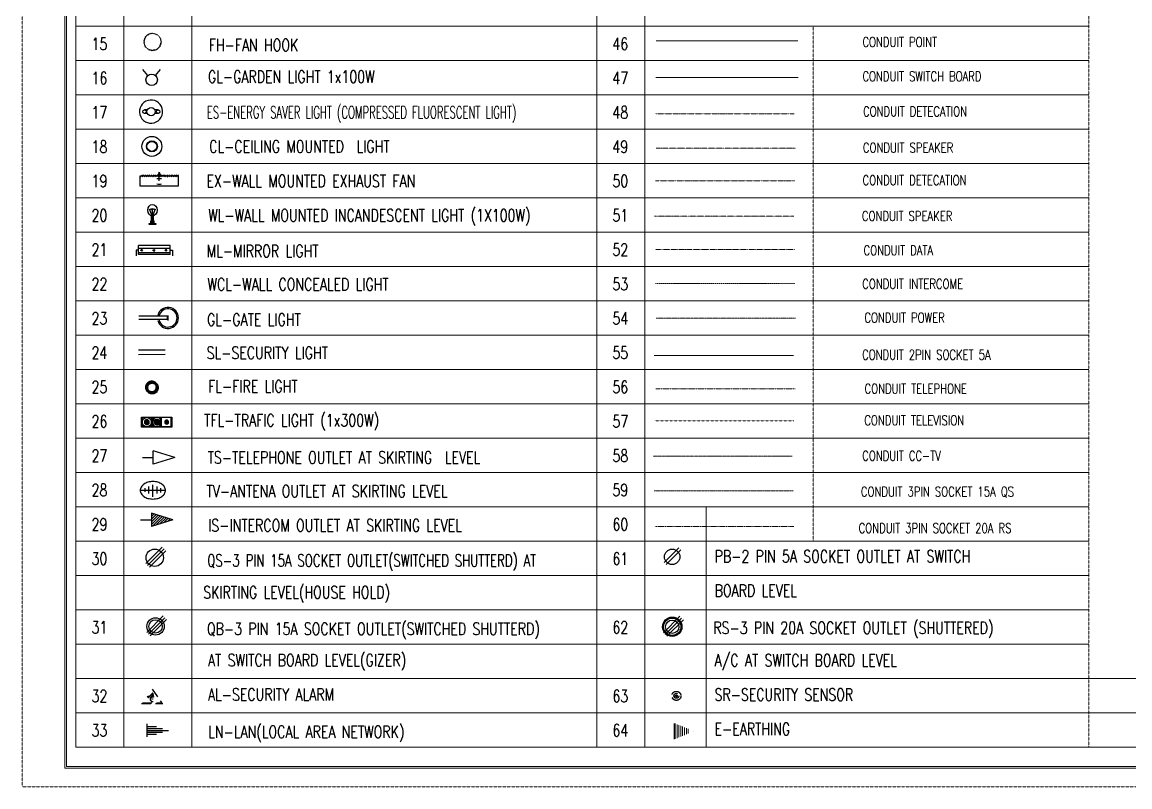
# Model space of a CAD drawing. Header units: inches. Extents: x -49881 to 95347, y -45374 to 27845.
# Drawn here: x -49881 to -34643, y 3322 to 13836 of the extents above; entities that cross this region are included whole.
import ezdxf

# ---------------------------------------------------------------- set-up
doc = ezdxf.new("R2010")
doc.units = ezdxf.units.IN
doc.header["$MEASUREMENT"] = 0
for name, pattern in [('ACAD_ISO02W100', [15, 12, -3]), ('BORDER', [1.75, 0.5, -0.25, 0.5, -0.25, 0, -0.25]), ('CENTER', [2, 1.25, -0.25, 0.25, -0.25]), ('CENTER2', [1.125, 0.75, -0.125, 0.125, -0.125]), ('DASHDOT2', [0.5, 0.25, -0.125, 0, -0.125]), ('HIDDEN', [9.525, 6.35, -3.175]), ('PHANTOM', [2.5, 1.25, -0.25, 0.25, -0.25, 0.25, -0.25])]:
    doc.linetypes.add(name, pattern=pattern)
for name, color, linetype, lineweight in [('A-Col', 3, 'Continuous', 5), ('A-floor level-05', 140, 'Continuous', 5), ('E-AL', 1, 'HIDDEN', 30), ('E-CH-Chandelier-Light', 6, 'Continuous', 30), ('E-CL-Ceiling-Light', 6, 'Continuous', 30), ('E-Con-Point', 5, 'Continuous', 30), ('E-Conduit-CCTV', 74, 'PHANTOM', 30), ('E-Conduit-Data', 210, 'Continuous', 30), ('E-Conduit-Detecation', 145, 'Continuous', 30), ('E-Conduit-Intercome', 145, 'CENTER2', 30), ('E-Conduit-Power', 1, 'HIDDEN', 30), ('E-Conduit-PS', 3, 'Continuous', 30), ('E-Conduit-QS', 6, 'CENTER', 30), ('E-Conduit-Rs', 90, 'CENTER2', 30), ('E-Conduit-Speaker', 3, 'DASHDOT2', 30), ('E-Conduit-Switch Borad', 1, 'HIDDEN', 30), ('E-Earth', 1, 'Continuous', 20), ('E-EM-Energy-Metrr', 1, 'Continuous', 30), ('E-ES-Energy Saver-Light', 10, 'Continuous', 30), ('E-EX-Exhaust-Fan', 132, 'Continuous', 30), ('E-FH-Fan-hook', 82, 'Continuous', 30), ('E-Fire-Light', 6, 'Continuous', 30), ('E-GL-Garden-Light', 1, 'Continuous', 30), ('E-GL-Gate-Light', 173, 'Continuous', 30), ('E-IS-Intercome-Socket', 201, 'Continuous', 30), ('E-LAN', 6, 'Continuous', 30), ('E-MDB', 1, 'Continuous', 30), ('E-ML-Mirror-Light', 140, 'Continuous', 30), ('E-PB-Socket-5A', 211, 'Continuous', 30), ('E-QB-Socket-20A', 40, 'Continuous', 30), ('E-QS-Socket-15A', 1, 'Continuous', 30), ('E-RS-Socket-20A', 70, 'Continuous', 30), ('E-Security-Light', 1, 'Continuous', 30), ('E-Sensor', 3, 'ACAD_ISO02W100', 25), ('E-Sub-Distrubtion board', 80, 'Continuous', 30), ('E-Telephone-Conduit', 241, 'CENTER2', 30), ('E-Telephone-Socket', 11, 'Continuous', 30), ('E-Television-Conduit', 171, 'CENTER2', 30), ('E-TFL', 253, 'Continuous', 30), ('E-Tv-Socket', 1, 'Continuous', 30), ('E-WCL-Wall-Conciled-Light', 6, 'Continuous', 30), ('E-WL-Wall-Light', 200, 'Continuous', 30)]:
    doc.layers.add(name, color=color, linetype=linetype, lineweight=lineweight)
doc.styles.add('TAVE1', font='ROMANS.shx', dxfattribs={"width": 0.75})
pattern_1 = [(44.99999999, (423185.3329, -213174.7741), (-0.09943689111, 0.09943689108), [])]

# ---------------------------------------------------------------- blocks, each defined once
blk = doc.blocks.new('E-MIRROR')
for p, q in [((-2.08, 5.28, 10051), (-19.37, 5.28, 10051)), ((-19.37, 1.28, 10051), (-19.37, 5.28, 10051)), ((-2.08, 1.28, 10051), (-2.08, 5.28, 10051)), ((-19.37, 3.24, 10051), (-20.54, 3.24, 10051)), ((-20.54, 3.24, 10051), (-20.54, 0.63, 10051)), ((-19.37, 4.09, 10051), (-2.08, 4.09, 10051)), ((-19.37, 2.19, 10051), (-2.08, 2.19, 10051)), ((-2.08, 1.28, 10051), (-19.37, 1.28, 10051)), ((-18.21, 2.96), (-17.6, 3.58)), ((-17.97, 2.8, -10051), (-17.11, 3.68, -10051)), ((-17.53, 2.78), (-16.92, 3.4)), ((-11.61, 2.82), (-11, 3.44)), ((-11.38, 2.66, -10051), (-10.52, 3.55, -10051)), ((-10.94, 2.64), (-10.33, 3.27)), ((-4.95, 2.96), (-4.34, 3.58)), ((-4.71, 2.8, -10051), (-3.85, 3.68, -10051)), ((-4.27, 2.78), (-3.66, 3.4)), ((-2.08, 3.24, 10051), (-0.92, 3.24, 10051)), ((-0.92, 3.24, 10051), (-0.92, 0.63, 10051))]:
    blk.add_line(p, q)
blk = doc.blocks.new('E-TV')
at = {"layer": 'E-Tv-Socket'}
for p, q in [((-26.5, 13), (-0.8, 13)), ((-22, 15.2), (-22, 11.3)), ((-18.1, 16.9), (-18.1, 9.6)), ((-14.2, 18.5), (-14.2, 6.3)), ((-9.7, 16.9), (-9.7, 9.6)), ((-5.8, 15.2), (-5.8, 10.7))]:
    blk.add_line(p, q, dxfattribs=at)
for centre, radius, start, end in [((-20.2, 13), 6.31, 149.2053, 180), ((-20.2, 13), 6.31, 180, 210.7947), ((-17, 11.1), 9.96, 124.7991, 149.2053), ((-15, 8.1), 13.6, 106.0599, 124.7991), ((-13.6, 3.5), 18.4, 90, 106.0599), ((-13.6, 3.5), 18.4, 73.9401, 90), ((-12.3, 8.1), 13.6, 55.2009, 73.9401), ((-10.2, 11.1), 9.96, 30.7947, 55.2009), ((-7.1, 13), 6.31, 0, 30.7947), ((-7.1, 13), 6.31, 329.2053, 0), ((-17, 14.8), 9.96, 210.7947, 235.2009), ((-15, 17.8), 13.6, 235.2009, 253.9401), ((-13.6, 22.5), 18.4, 253.9401, 270), ((-13.6, 22.5), 18.4, 270, 286.0599), ((-12.3, 17.8), 13.6, 286.0599, 304.7991), ((-10.2, 14.8), 9.96, 304.7991, 329.2053)]:
    blk.add_arc(centre, radius, start, end, dxfattribs=at)
blk = doc.blocks.new('3PIN15A')
for p, q in [((-7.54, -5.07), (6.43, 8.9)), ((-6.06, -6.56), (7.92, 7.41)), ((-4.57, -8.05), (9.41, 5.92))]:
    blk.add_line(p, q)
blk.add_circle((0, 0), 7.37)
blk = doc.blocks.new('2PIN5A')
for p, q in [((-5.52, -3.91), (4.44, 6.17)), ((-4.17, -5.24), (5.79, 4.84))]:
    blk.add_line(p, q)
blk.add_circle((0, 0), 5.25)
blk = doc.blocks.new('GL-LIGHT')
at = {"layer": 'E-GL-Garden-Light'}
for p, q in [((-4.1, 255), (23.5, 278.5)), ((-4.1, 221.4), (23.5, 197.9))]:
    blk.add_line(p, q, dxfattribs=at)
blk.add_circle((-23.9, 238.2), 26, dxfattribs=at)
blk = doc.blocks.new('E-GATE-LIGHT')
for p, q in [((39.99, -9.94), (42.99, -9.94)), ((40.41, -10.37), (42.57, -10.36))]:
    blk.add_line(p, q)
at = {"ltscale": 0.5}
for p, q in [((40.41, -10.37), (40.43, -28)), ((42.57, -10.36), (42.58, -28))]:
    blk.add_line(p, q, dxfattribs=at)
for radius in [6.53, 5.68]:
    blk.add_arc((41.49, -9.94), radius, 283.33976, 256.76307, dxfattribs=at)
blk = doc.blocks.new('SE')
at = {"ltscale": 0.5}
for p, q in [((150.96, 11), (163, 11)), ((150.96, 9), (163, 9))]:
    blk.add_line(p, q, dxfattribs=at)
blk = doc.blocks.new('E-Ceiling Mounted LIght')
for radius in [117, 64.7, 58.3]:
    blk.add_circle((78394, -229188), radius)
blk = doc.blocks.new('E-FH')
at = {"ltscale": 2}
h = blk.add_hatch(dxfattribs=at)
h.set_pattern_fill('ANSI31', color=256, scale=45.36, style=0)
h.set_pattern_definition([(45, (145903.6855, -100361.581), (-4.00929545, 4.00929545), [])])
edge = h.paths.add_edge_path(flags=16)
edge.add_arc((77311, -227894), 96.2, 0, 360)
edge = h.paths.add_edge_path()
edge.add_arc((77311, -227894), 103, 0, 360)
blk = doc.blocks.new('E-TFL')
at = {"layer": 'A-Col', "ltscale": 1000}
h = blk.add_hatch(dxfattribs=at)
h.set_pattern_fill('ANSI31', color=256, scale=2.25, style=0)
h.set_pattern_definition(pattern_1)
edge = h.paths.add_edge_path()
edge.add_ellipse((78342, -236780), major_axis=(35.1, 0.1), ratio=1, start_angle=0, end_angle=360)
at = {"layer": 'A-floor level-05', "ltscale": 1000}
h = blk.add_hatch(dxfattribs=at)
h.set_pattern_fill('ANSI31', color=256, style=0)
h.set_pattern_definition([(44.99999999, (137375.317895, -203627.6066), (-0.044194173827, 0.044194173814), [])])
edge = h.paths.add_edge_path()
edge.add_ellipse((78454, -236780), major_axis=(-23.3, 0), ratio=1, start_angle=0, end_angle=360)
at = {"layer": 'E-Con-Point', "ltscale": 1000}
h = blk.add_hatch(dxfattribs=at)
h.set_pattern_fill('ANSI31', color=256, scale=2.25, style=0)
h.set_pattern_definition(pattern_1)
edge = h.paths.add_edge_path()
edge.add_ellipse((78221, -236780), major_axis=(28.4, 0), ratio=1, start_angle=0, end_angle=360)
for p, q in [((78160, -236838), (78160, -236720)), ((78160, -236720), (78513, -236720)), ((78275, -236726), (78167, -236726)), ((78167, -236726), (78167, -236833)), ((78275, -236833), (78275, -236726)), ((78395, -236726), (78287, -236726)), ((78287, -236726), (78287, -236833)), ((78395, -236833), (78395, -236726)), ((78507, -236833), (78507, -236726)), ((78513, -236720), (78513, -236838)), ((78513, -236838), (78160, -236838)), ((78167, -236833), (78275, -236833)), ((78287, -236833), (78395, -236833)), ((78400, -236833), (78507, -236833))]:
    blk.add_line(p, q)
for centre, major_axis, start_param, end_param in [((78221, -236780), (-53.8, 0.1), 3.142713453695899, 9.425898760875485), ((78221, -236780), (28.4, 0), -0.000931, 6.282254), ((78341, -236780), (-53.8, 0.1), 3.142525, 9.42571), ((78454, -236780), (-23.3, 0), 3.143123, 9.426308)]:
    blk.add_ellipse(centre, major_axis=major_axis, ratio=1, start_param=start_param, end_param=end_param)
at = {"layer": 'A-Col', "ltscale": 1000}
blk.add_ellipse((78342, -236780), major_axis=(35.1, 0.1), ratio=1, start_param=-0.002288616885083972, end_param=6.280896690294503, dxfattribs=at)
blk = doc.blocks.new('E-FL-LIGHT')
h = blk.add_hatch()
h.set_pattern_fill('ANSI31', color=256, style=0)
h.set_pattern_definition([(45, (-1866.68447, 1821.55278), (-0.0883883476, 0.0883883476), [])])
edge = h.paths.add_edge_path(flags=16)
edge.add_arc((-11.61, 4.83), 3.23, 0, 360)
edge = h.paths.add_edge_path()
edge.add_arc((-11.61, 4.83), 5.11, 0, 360)
blk = doc.blocks.new('A$C63FA2F8C')
at = {"ltscale": 2}
for p, q in [((176, 301), (116, 301)), ((424, 301), (348, 301)), ((177, 222), (116, 222)), ((424, 222), (347, 222))]:
    blk.add_line(p, q, dxfattribs=at)
for centre, radius in [((114, 261), 39.2), ((262, 262), 94.2), ((423, 261), 39.2)]:
    blk.add_circle(centre, radius, dxfattribs=at)
blk.add_ellipse((262, 262), major_axis=(-112, 237), ratio=1, start_param=-1.547954, end_param=4.735231)
blk = doc.blocks.new('A$C1C755710')
at = {"ltscale": 2}
for p, q in [((9, 188), (50, 229)), ((44, 188), (85, 229)), ((84, 188), (124, 229)), ((125, 188), (165, 229)), ((160, 188), (200, 229)), ((199, 188), (240, 229)), ((242, 188), (282, 229)), ((277, 188), (317, 229)), ((316, 188), (357, 229)), ((389, 286), (364, 208)), ((365, 188), (406, 229)), ((389, 103), (389, 286)), ((389, 286), (414, 208)), ((401, 188), (441, 229)), ((440, 188), (480, 229)), ((482, 188), (522, 229)), ((517, 188), (557, 229)), ((556, 188), (597, 229)), ((598, 188), (638, 229)), ((633, 188), (673, 229)), ((672, 188), (713, 229)), ((709, 188), (749, 229)), ((744, 188), (784, 229))]:
    blk.add_line(p, q, dxfattribs=at)
blk.add_lwpolyline([(0, 208), (778, 208), (778, 0), (0, 0)], close=True, dxfattribs=at)
for centre, start, end in [((390, -134), 80.1456, 99.8544), ((390, 323), 260.1456, 279.8544)]:
    blk.add_arc(centre, 283, start, end, dxfattribs=at)
blk = doc.blocks.new('A$C12B00F2E')
for p, q in [((660, 136), (223, 271)), ((223, 0), (223, 271)), ((0, 136), (223, 136)), ((660, 136), (223, 0))]:
    blk.add_line(p, q)
blk = doc.blocks.new('A$C19202BDE')
for p, q in [((0, 89), (419, 509)), ((45, 45), (464, 464)), ((89, 0), (509, 419))]:
    blk.add_line(p, q)
for radius in [221, 171]:
    blk.add_circle((226, 242), radius)
blk = doc.blocks.new('A$C44EE3311')
for p, q in [((20, 94), (439, 513)), ((64, 49), (484, 468)), ((109, 5), (529, 424))]:
    blk.add_line(p, q)
for radius in [246, 221, 171]:
    blk.add_circle((246, 246), radius)
blk = doc.blocks.new('HJGHJGFH')
for p, q in [((10049.24, -49115.33), (10050.18, -49116.3)), ((10049.49, -49114.97), (10050.49, -49116.01)), ((10050.17, -49116.31), (10050.49, -49116.01)), ((10050.26, -49115.77), (10052.96, -49113.19)), ((10050.33, -49115.85), (10053.04, -49113.27)), ((10052.64, -49110.52), (10059.16, -49119.73)), ((10052.76, -49113.53), (10052.68, -49113.46)), ((10052.76, -49113.53), (10052.73, -49115.13)), ((10052.73, -49115.13), (10053.39, -49115)), ((10053.04, -49113.27), (10052.96, -49113.19)), ((10053.04, -49113.27), (10053.39, -49115)), ((10053.52, -49115.37), (10053.52, -49115.94)), ((10045.44, -49120.09), (10059.85, -49120.09)), ((10046.13, -49119.73), (10059.16, -49119.73))]:
    blk.add_line(p, q)
for centre, radius in [((10050.14, -49115.94), 0.118), ((10050.14, -49115.94), 0.0345), ((10052.99, -49117.05), 0.19)]:
    blk.add_circle(centre, radius)
for centre, radius, start, end in [((10052.99, -49117.05), 1.76, 72.49132, 291.75274), ((10052.91, -49117.3), 1.49, 65.66963, 246.42699), ((10052.73, -49113.29), 0.0911, 333.9544, 293.37258)]:
    blk.add_arc(centre, radius, start, end)
blk = doc.blocks.new('kjhjhg')
for radius in [4.39, 2.34, 0.836]:
    blk.add_circle((8024.3, -50297), radius)
blk = doc.blocks.new('gfd')
h = blk.add_hatch()
h.set_pattern_fill('ANSI31', color=256, scale=10, style=0)
h.paths.add_polyline_path([(51418.49, -7053.12), (51404, -7048.62), (51404, -7057.61)])
for p, q in [((51418.49, -7053.12), (51404, -7048.62)), ((51404, -7048.62), (51404, -7057.61)), ((51396.59, -7053.12), (51404, -7053.12)), ((51418.49, -7053.12), (51404, -7057.61))]:
    blk.add_line(p, q)
blk = doc.blocks.new('ASDSAETR')
for p, q in [((51404, -7188.31), (51404, -7197.3)), ((51404, -7190.29), (51410.36, -7190.29)), ((51404, -7191.55), (51414.43, -7191.55)), ((51404, -7192.81), (51418.49, -7192.81)), ((51404, -7194.07), (51414.43, -7194.07)), ((51404, -7195.33), (51410.36, -7195.33))]:
    blk.add_line(p, q)
blk = doc.blocks.new('scvfg')
at = {"linetype": 'Continuous'}
for p, q in [((6716.56, 3193.65), (6716.56, 3204.3)), ((6717.38, 3193.86), (6717.38, 3204.08)), ((6718.63, 3194.37), (6718.63, 3203.57)), ((6719.88, 3194.88), (6719.88, 3203.07)), ((6721.13, 3195.38), (6721.13, 3202.56)), ((6722.38, 3195.89), (6722.38, 3202.05)), ((6723.63, 3196.4), (6723.63, 3201.54)), ((6724.88, 3196.91), (6724.88, 3201.04)), ((6726.13, 3197.41), (6726.13, 3200.53)), ((6729.88, 3198.94), (6729.88, 3199.01))]:
    blk.add_line(p, q, dxfattribs=at)
blk = doc.blocks.new('ghfhgfj')
for p, q in [((10005.16, -48718.07), (10003.93, -48714.86)), ((10005.31, -48718.08), (10005.31, -48714.84)), ((10005.47, -48718.07), (10006.66, -48714.96)), ((10004.51, -48721.86), (10004.51, -48720.42)), ((10004.72, -48720.42), (10004.51, -48720.42)), ((10004.72, -48721.86), (10004.72, -48720.42)), ((10004.87, -48720.47), (10004.87, -48718.02)), ((10005.16, -48720.53), (10005.16, -48718.07)), ((10005.47, -48720.53), (10005.47, -48718.07)), ((10005.76, -48720.47), (10005.76, -48718.02)), ((10005.91, -48721.86), (10005.91, -48720.42)), ((10005.91, -48720.42), (10006.12, -48720.42)), ((10006.12, -48721.86), (10006.12, -48720.42)), ((10007.12, -48721.86), (10003.51, -48721.86)), ((10003.51, -48721.86), (10003.51, -48722.13)), ((10003.51, -48722.13), (10007.12, -48722.13)), ((10007.12, -48722.13), (10007.12, -48721.86))]:
    blk.add_line(p, q)
for radius, start, end in [(1.5, 246.68, 293.32), (1.71, 249.7267, 290.2733), (1.93, 252.0565, 287.9435), (2.14, 253.8992, 286.1008), (2.35, 255.3946, 284.6054)]:
    blk.add_arc((10005.31, -48719.04), radius, start, end)
blk.add_ellipse((10005.31, -48715.32), major_axis=(0, -2.76), ratio=0.833518)
blk.add_open_spline([(10003.93, -48714.86), (10003.93, -48714.86), (10003.97, -48714.86), (10004.17, -48715.61), (10004.09, -48714.31), (10004.4, -48715.55), (10004.36, -48714.21), (10004.64, -48715.51), (10004.64, -48714.14), (10004.87, -48715.48), (10004.93, -48714.09), (10005.11, -48715.46), (10005.23, -48713.95), (10005.35, -48715.46), (10005.51, -48713.96), (10005.59, -48715.48), (10005.82, -48714.11), (10005.82, -48715.51), (10006.11, -48714.17), (10006.06, -48715.55), (10006.39, -48714.25), (10006.29, -48715.61), (10006.67, -48714.36), (10006.56, -48715.09), (10006.57, -48715.21)], degree=3, knots=[6.753472, 6.753472, 6.753472, 6.753472, 6.75523, 7.156729, 7.585503, 7.98917, 8.414084, 8.820146, 9.241401, 9.650078, 10.067878, 10.479386, 10.893935, 11.308485, 11.719992, 12.137792, 12.546469, 12.967724, 13.373786, 13.7987, 14.202368, 14.631141, 15.03264, 15.350727, 15.350727, 15.350727, 15.350727])

msp = doc.modelspace()

# ---------------------------------------------------------------- linework, layer by layer
at = {"layer": 'E-AL', "lineweight": 0}
for p, q in [((-35209.8, 4812.4), (-24175, 4812.4)), ((-35209.8, 4340.4), (-24175, 4340.4)), ((-35209.8, 3868.4), (-24175, 3868.4))]:
    msp.add_line(p, q, dxfattribs=at)
at = {"layer": 'E-CH-Chandelier-Light', "lineweight": 0}
for p, q in [((-49142, 13780.4), (-35209.8, 13780.4)), ((-49142, 13308.4), (-35209.8, 13308.4)), ((-49142, 12836.4), (-35209.8, 12836.4)), ((-49142, 12364.4), (-35209.8, 12364.4)), ((-49142, 11892.4), (-35209.8, 11892.4)), ((-49142, 11420.4), (-35209.8, 11420.4)), ((-49142, 10948.4), (-35209.8, 10948.4)), ((-49142, 10476.4), (-35209.8, 10476.4)), ((-49142, 10004.4), (-35209.8, 10004.4)), ((-49142, 9532.4), (-35209.8, 9532.4)), ((-49142, 9060.4), (-35209.8, 9060.4)), ((-49142, 8588.4), (-35209.8, 8588.4)), ((-49142, 8116.4), (-35209.8, 8116.4)), ((-49142, 7644.4), (-35209.8, 7644.4)), ((-49142, 7172.4), (-35209.8, 7172.4)), ((-49142, 6700.4), (-35209.8, 6700.4)), ((-49142, 6228.4), (-35209.8, 6228.4))]:
    msp.add_line(p, q, dxfattribs=at)
at = {"layer": 'E-Con-Point', "lineweight": 0}
msp.add_line((-41161.3, 13580.6), (-39209.5, 13580.6), dxfattribs=at)
at = {"layer": 'E-Conduit-CCTV', "lineweight": 0, "ltscale": 2}
msp.add_line((-41202.7, 7868.9), (-39287.6, 7868.9), dxfattribs=at)
at = {"layer": 'E-Conduit-Data', "linetype": 'BORDER', "lineweight": 0}
msp.add_line((-41169.5, 10707.7), (-39254.5, 10707.7), dxfattribs=at)
at = {"layer": 'E-Conduit-Detecation', "linetype": 'BORDER', "lineweight": 0}
for p, q in [((-41175.3, 12577), (-39260.2, 12577)), ((-41166.5, 11655.5), (-39251.4, 11655.5))]:
    msp.add_line(p, q, dxfattribs=at)
at = {"layer": 'E-Conduit-Intercome', "linetype": 'PHANTOM', "lineweight": 0}
msp.add_line((-41169, 10240.3), (-39253.9, 10240.3), dxfattribs=at)
at = {"layer": 'E-Conduit-Power', "lineweight": 0, "ltscale": 0.25}
for p, q in [((-35209.8, 21332.5), (-35209.8, 3868.4)), ((-38997.9, 13780.4), (-38997.9, 6700.4))]:
    msp.add_line(p, q, dxfattribs=at)
at = {"layer": 'E-Conduit-Power', "linetype": 'CENTER', "lineweight": 0}
msp.add_line((-41158.1, 9764.1), (-39243, 9764.1), dxfattribs=at)
at = {"layer": 'E-Conduit-Power', "lineweight": 0, "ltscale": 0.25}
msp.add_lwpolyline([(-49881, 23002.5), (-23513.8, 23002.5), (-23513.8, 3321.9), (-49881, 3321.9)], close=True, dxfattribs=at)
at = {"layer": 'E-Conduit-PS', "lineweight": 0}
msp.add_line((-41184.8, 9250.7), (-39269.7, 9250.7), dxfattribs=at)
at = {"layer": 'E-Conduit-QS', "lineweight": 0}
msp.add_line((-41188.8, 7391.4), (-39273.7, 7391.4), dxfattribs=at)
at = {"layer": 'E-Conduit-Rs', "lineweight": 0, "ltscale": 2}
msp.add_line((-41179.2, 6899.8), (-39264.1, 6899.8), dxfattribs=at)
at = {"layer": 'E-Conduit-Speaker', "linetype": 'BORDER', "lineweight": 0}
for p, q in [((-41157.4, 12105.4), (-39242.3, 12105.4)), ((-41182.8, 11170), (-39267.7, 11170))]:
    msp.add_line(p, q, dxfattribs=at)
at = {"layer": 'E-Conduit-Switch Borad', "linetype": 'HIDDEN', "lineweight": 0}
msp.add_line((-41163.1, 13077), (-39201.5, 13077), dxfattribs=at)
at = {"layer": 'E-EM-Energy-Metrr', "lineweight": 0}
for p, q in [((-49142, 21332.5), (-49142, 3868.4)), ((-48481.4, 21332.5), (-48481.4, 3868.4)), ((-41976.5, 21332.5), (-41976.5, 3868.4)), ((-40473.2, 7172.4), (-40473.2, 3868.4)), ((-49142, 5756.4), (-35209.8, 5756.4)), ((-49142, 5284.4), (-35209.8, 5284.4)), ((-49142, 4812.4), (-35209.8, 4812.4)), ((-49142, 4340.4), (-35209.8, 4340.4)), ((-49142, 3868.4), (-35209.8, 3868.4))]:
    msp.add_line(p, q, dxfattribs=at)
at = {"layer": 'E-EX-Exhaust-Fan', "lineweight": 0}
for points in [[(-49294.1, 21930.8), (-24152.6, 21930.8), (-24152.6, 3580.4), (-49294.1, 3580.4)], [(-49271.7, 21908.5), (-24175, 21908.5), (-24175, 3602.8), (-49271.7, 3602.8)]]:
    msp.add_lwpolyline(points, close=True, dxfattribs=at)
at = {"layer": 'E-Sub-Distrubtion board', "lineweight": 0}
for p, q in [((-47546.9, 21332.5), (-47546.9, 3868.4)), ((-41315.8, 21332.5), (-41315.8, 3868.4))]:
    msp.add_line(p, q, dxfattribs=at)
at = {"layer": 'E-Telephone-Conduit', "lineweight": 0, "ltscale": 2}
msp.add_line((-41164.4, 8791.9), (-39249.3, 8791.9), dxfattribs=at)
at = {"layer": 'E-Television-Conduit', "lineweight": 0, "ltscale": 0.1}
msp.add_line((-41178.6, 8355.3), (-39263.5, 8355.3), dxfattribs=at)

# ---------------------------------------------------------------- block references
at = {"layer": 'E-AL', "lineweight": 0, "xscale": 20.32, "yscale": 20.32, "zscale": 20.32}
msp.add_blockref('HJGHJGFH', (-252362.2, 1002588.5), dxfattribs=at)
at = {"layer": 'E-CL-Ceiling-Light', "lineweight": 0, "xscale": 1.170714304079302, "yscale": 1.170714303783607, "zscale": 1.17071430390738}
msp.add_blockref('E-Ceiling Mounted LIght', (-139873.2, 280441.3), dxfattribs=at)
at = {"layer": 'E-Earth', "linetype": 'Continuous', "lineweight": 0, "xscale": 20.32, "yscale": 20.32, "zscale": 20.32}
msp.add_blockref('scvfg', (-177393.9, -60916.4), dxfattribs=at)
at = {"layer": 'E-ES-Energy Saver-Light', "lineweight": 0, "xscale": 0.6067226878006478, "yscale": 0.6067226879484952, "zscale": 0.606722688}
msp.add_blockref('A$C63FA2F8C', (-48266.5, 12446.6), dxfattribs=at)
at = {"layer": 'E-EX-Exhaust-Fan', "lineweight": 0, "xscale": 0.6741363197949249, "yscale": 0.6741363199427723, "zscale": 0.67413632}
msp.add_blockref('A$C1C755710', (-48258.8, 11582.6), dxfattribs=at)
at = {"layer": 'E-FH-Fan-hook', "lineweight": 0, "xscale": 1.170714304079302, "yscale": 1.170714303783607, "zscale": 1.17071430390738}
msp.add_blockref('E-FH', (-138595.7, 280364), dxfattribs=at)
at = {"layer": 'E-Fire-Light', "lineweight": 0, "xscale": 17.47361341463169, "yscale": 17.473613414336, "zscale": 17.4736134144}
msp.add_blockref('E-FL-LIGHT', (-47892, 8729.1), dxfattribs=at)
at = {"layer": 'E-GL-Garden-Light', "lineweight": 0, "xscale": 3.034491475638934, "yscale": 3.034491475638934, "zscale": 3.03449147572793, "rotation": 90}
msp.add_blockref('GL-LIGHT', (-47376.6, 13115.2), dxfattribs=at)
at = {"layer": 'E-GL-Gate-Light', "lineweight": 0, "xscale": 22.09649259479906, "yscale": 22.09649259479906, "zscale": 22.09649259479906, "rotation": 269.9599282365646}
msp.add_blockref('E-GATE-LIGHT', (-47655.4, 10685.7), dxfattribs=at)
at = {"layer": 'E-IS-Intercome-Socket', "lineweight": 0, "xscale": 20.32, "yscale": 20.32, "zscale": 20.32}
msp.add_blockref('gfd', (-1092630.9, 150312.8), dxfattribs=at)
at = {"layer": 'E-LAN', "lineweight": 0, "xscale": 20.32, "yscale": 20.32, "zscale": 20.32}
msp.add_blockref('ASDSAETR', (-1092693.6, 150256.6), dxfattribs=at)
at = {"layer": 'E-ML-Mirror-Light', "lineweight": 0, "xscale": 25.28742896400276, "yscale": 30.34491475742427, "zscale": 25.28742896440195}
msp.add_blockref('E-MIRROR', (-47791.4, 10604.3, -84792.8), dxfattribs=at)
at = {"layer": 'E-PB-Socket-5A', "lineweight": 0, "xscale": 20.22994317161618, "yscale": 20.22994317161618, "zscale": 20.22994317151954}
msp.add_blockref('2PIN5A', (-40938.9, 6483.9), dxfattribs=at)
at = {"layer": 'E-QB-Socket-20A', "lineweight": 0, "xscale": 0.5393090558063705, "yscale": 0.539309055954218, "zscale": 0.539309056}
msp.add_blockref('A$C19202BDE', (-48167.6, 5397.4), dxfattribs=at)
at = {"layer": 'E-QS-Socket-15A', "lineweight": 0, "xscale": 16.18395453738165, "yscale": 16.1839545372338, "zscale": 16.18395453721563}
msp.add_blockref('3PIN15A', (-48057.2, 6472.7), dxfattribs=at)
at = {"layer": 'E-RS-Socket-20A', "lineweight": 0, "xscale": 0.5393090558063705, "yscale": 0.539309055954218, "zscale": 0.539309056}
msp.add_blockref('A$C44EE3311', (-41070.8, 5390.3), dxfattribs=at)
at = {"layer": 'E-Security-Light', "lineweight": 0, "ltscale": 0.5, "xscale": 30.34491475753561, "yscale": 30.34491475727642, "zscale": 30.3449147572793, "rotation": 180.2303023907809}
msp.add_blockref('SE', (-43335.9, 9616.8), dxfattribs=at)
at = {"layer": 'E-Sensor', "lineweight": 0, "xscale": 14.22400000008871, "yscale": 14.22399999994086, "zscale": 14.224}
msp.add_blockref('kjhjhg', (-155019, 719997), dxfattribs=at)
at = {"layer": 'E-Telephone-Socket', "lineweight": 0, "xscale": 0.6741363197949249, "yscale": 0.6741363199427723, "zscale": 0.67413632}
msp.add_blockref('A$C12B00F2E', (-48227.5, 7758.7), dxfattribs=at)
at = {"layer": 'E-TFL', "lineweight": 0, "xscale": 1.170714304079302, "yscale": 1.170714303783607, "zscale": 1.17071430390738}
msp.add_blockref('E-TFL', (-139740.4, 285538), dxfattribs=at)
at = {"layer": 'E-Tv-Socket', "lineweight": 0, "xscale": 13.48662878107745, "yscale": 13.48662878107745, "zscale": 13.48662878101302}
msp.add_blockref('E-TV', (-47898.7, 7223.6), dxfattribs=at)
at = {"layer": 'E-WL-Wall-Light', "lineweight": 0, "xscale": 28.44800000002957, "yscale": 28.44800000002957, "zscale": 28.448}
msp.add_blockref('ghfhgfj', (-332720, 1397103.5), dxfattribs=at)

# ---------------------------------------------------------------- texts
at = {"layer": 'E-AL', "lineweight": 0, "style": 'TAVE1', "width": 0.75}
msp.add_text('AL-SECURITY ALARM', height=168.583, dxfattribs=at).set_placement((-47324.9, 4506.9))
at = {"layer": 'E-CL-Ceiling-Light', "lineweight": 0, "style": 'TAVE1', "width": 0.75}
msp.add_text('CL-CEILING MOUNTED  LIGHT ', height=168.583, dxfattribs=at).set_placement((-47308.2, 12041.9))
at = {"layer": 'E-Con-Point', "lineweight": 0, "style": 'TAVE1', "width": 0.75}
for s, p in [('CONDUIT POINT', (-38321.9, 13495.8)), ('CONDUIT SWITCH BOARD', (-38321.9, 13023.8))]:
    msp.add_text(s, height=134.827, dxfattribs=at).set_placement(p)
at = {"layer": 'E-Conduit-CCTV', "lineweight": 0, "ltscale": 2, "style": 'TAVE1', "width": 0.75}
msp.add_text('CONDUIT CC-TV', height=134.827, dxfattribs=at).set_placement((-38325, 7806.1))
at = {"layer": 'E-Conduit-Data', "linetype": 'BORDER', "lineweight": 0, "style": 'TAVE1', "width": 0.75}
msp.add_text('CONDUIT DATA', height=134.827, dxfattribs=at).set_placement((-38306.7, 10631))
at = {"layer": 'E-Conduit-Detecation', "linetype": 'BORDER', "lineweight": 0, "style": 'TAVE1', "width": 0.75}
for p in [(-38312.8, 12540.2), (-38319.7, 11595.2)]:
    msp.add_text('CONDUIT DETECATION', height=134.827, dxfattribs=at).set_placement(p)
at = {"layer": 'E-Conduit-Intercome', "linetype": 'PHANTOM', "lineweight": 0, "style": 'TAVE1', "width": 0.75}
msp.add_text('CONDUIT INTERCOME', height=134.827, dxfattribs=at).set_placement((-38324.5, 10170))
at = {"layer": 'E-Conduit-Power', "linetype": 'CENTER', "lineweight": 0, "style": 'TAVE1', "width": 0.75}
msp.add_text('CONDUIT POWER', height=134.827, dxfattribs=at).set_placement((-38294.6, 9705))
at = {"layer": 'E-Conduit-PS', "lineweight": 0, "style": 'TAVE1', "width": 0.75}
msp.add_text('CONDUIT 2PIN SOCKET 5A', height=134.827, dxfattribs=at).set_placement((-38326.3, 9195.2))
at = {"layer": 'E-Conduit-QS', "lineweight": 0, "style": 'TAVE1', "width": 0.75}
msp.add_text('CONDUIT 3PIN SOCKET 15A QS', height=134.827, dxfattribs=at).set_placement((-38343.2, 7313.9))
at = {"layer": 'E-Conduit-Rs', "lineweight": 0, "ltscale": 2, "style": 'TAVE1', "width": 0.75}
msp.add_text('CONDUIT 3PIN SOCKET 20A RS', height=134.827, dxfattribs=at).set_placement((-38373.9, 6811.8))
at = {"layer": 'E-Conduit-Speaker', "linetype": 'BORDER', "lineweight": 0, "style": 'TAVE1', "width": 0.75}
for p in [(-38315.5, 12042.6), (-38328.5, 11102.2)]:
    msp.add_text('CONDUIT SPEAKER', height=134.827, dxfattribs=at).set_placement(p)
at = {"layer": 'E-Earth', "linetype": 'Continuous', "lineweight": 0, "style": 'TAVE1', "width": 0.75}
msp.add_text('E-EARTHING ', height=168.583, dxfattribs=at).set_placement((-40356.7, 4033.7))
at = {"layer": 'E-ES-Energy Saver-Light', "lineweight": 0, "style": 'TAVE1', "width": 0.6}
msp.add_text('ES-ENERGY SAVER LIGHT (COMPRESSED FLUORESCENT LIGHT)', height=168.583, dxfattribs=at).set_placement((-47340.3, 12510.1))
at = {"layer": 'E-EX-Exhaust-Fan', "lineweight": 0, "style": 'TAVE1', "width": 0.75}
msp.add_text('EX-WALL MOUNTED EXHAUST FAN ', height=168.583, dxfattribs=at).set_placement((-47345.4, 11568))
at = {"layer": 'E-FH-Fan-hook', "lineweight": 0, "ltscale": 20, "style": 'TAVE1', "width": 0.75}
msp.add_text('FH-FAN HOOK', height=168.583, dxfattribs=at).set_placement((-47312.1, 13435.9))
at = {"layer": 'E-Fire-Light', "lineweight": 0, "style": 'TAVE1', "width": 0.75}
msp.add_text('FL-FIRE LIGHT', height=168.583, dxfattribs=at).set_placement((-47321.5, 8743.4))
at = {"layer": 'E-GL-Garden-Light', "lineweight": 0, "style": 'TAVE1', "width": 0.75}
msp.add_text('GL-GARDEN LIGHT 1x100W', height=168.583, dxfattribs=at).set_placement((-47325, 13000.5))
at = {"layer": 'E-GL-Gate-Light', "lineweight": 0, "style": 'TAVE1', "width": 0.75}
msp.add_text('GL-GATE LIGHT ', height=168.583, dxfattribs=at).set_placement((-47337.6, 9662.4))
at = {"layer": 'E-IS-Intercome-Socket', "lineweight": 0, "style": 'TAVE1', "width": 0.75}
msp.add_text('IS-INTERCOM OUTLET AT SKIRTING LEVEL', height=168.583, dxfattribs=at).set_placement((-47321.8, 6832.1))
at = {"layer": 'E-LAN', "lineweight": 0, "style": 'TAVE1', "width": 0.75}
msp.add_text('LN-LAN(LOCAL AREA NETWORK)', height=168.583, dxfattribs=at).set_placement((-47321.8, 3993.6))
at = {"layer": 'E-MDB', "lineweight": 0, "style": 'TAVE1', "width": 0.75}
for s, height, p in [('15', 168.58, (-48926.3, 13453.9)), ('46', 168.58, (-41760.8, 13453.9)), ('16', 168.58, (-48926.3, 12981.9)), ('47', 168.58, (-41760.8, 12981.9)), ('17', 168.58, (-48926.3, 12509.9)), ('48', 168.58, (-41760.8, 12509.9)), ('18', 168.58, (-48926.3, 12037.9)), ('49', 168.58, (-41760.8, 12037.9)), ('19', 168.58, (-48926.3, 11565.9)), ('50', 168.58, (-41760.8, 11565.9)), ('20', 168.58, (-48926.3, 11093.9)), ('51', 168.58, (-41760.8, 11093.9)), ('21', 168.58, (-48926.3, 10621.9)), ('52', 168.58, (-41760.8, 10621.9)), ('22', 168.58, (-48926.3, 10149.9)), ('53', 168.58, (-41760.8, 10149.9)), ('23', 168.58, (-48926.3, 9677.9)), ('54', 168.58, (-41760.8, 9677.9)), ('24', 168.58, (-48926.3, 9205.9)), ('55', 168.58, (-41760.8, 9205.9)), ('25', 168.58, (-48926.3, 8733.9)), ('56', 168.58, (-41760.8, 8733.9)), ('26', 168.58, (-48926.3, 8261.9)), ('57', 168.58, (-41760.8, 8261.9)), ('27', 168.58, (-48926.3, 7789.9)), ('58', 168.58, (-41760.8, 7789.9)), ('28', 168.58, (-48926.3, 7317.9)), ('59', 168.58, (-41760.8, 7317.9)), ('29', 168.58, (-48926.3, 6845.9)), ('60', 168.58, (-41760.8, 6845.9)), ('30', 168.58, (-48926.3, 6373.9)), ('61', 168.58, (-41760.8, 6373.9)), (' SKIRTING LEVEL(HOUSE HOLD)', 168.583, (-47476.8, 5911.6)), ('31', 168.58, (-48926.3, 5429.9)), ('62', 168.58, (-41760.8, 5429.9)), ('32', 168.58, (-48926.3, 4485.9)), ('63', 168.58, (-41760.8, 4485.9)), ('33', 168.58, (-48926.3, 4013.9)), ('64', 168.58, (-41760.8, 4013.9))]:
    msp.add_text(s, height=height, dxfattribs=at).set_placement(p)
at = {"layer": 'E-ML-Mirror-Light', "lineweight": 0, "style": 'TAVE1', "width": 0.75}
msp.add_text('ML-MIRROR LIGHT', height=168.583, dxfattribs=at).set_placement((-47342.5, 10605.3))
at = {"layer": 'E-PB-Socket-5A', "lineweight": 0, "style": 'TAVE1', "width": 0.75}
for s, p in [('PB-2 PIN 5A SOCKET OUTLET AT SWITCH ', (-40354.7, 6407.9)), ('BOARD LEVEL', (-40354.7, 5935.9))]:
    msp.add_text(s, height=168.583, dxfattribs=at).set_placement(p)
at = {"layer": 'E-QB-Socket-20A', "lineweight": 0, "style": 'TAVE1', "width": 0.75}
for s, p in [('QB-3 PIN 15A SOCKET OUTLET(SWITCHED SHUTTERD) ', (-47339.2, 5410.5)), ('AT SWITCH BOARD LEVEL(GIZER)', (-47324.9, 4978.9))]:
    msp.add_text(s, height=168.583, dxfattribs=at).set_placement(p)
at = {"layer": 'E-QS-Socket-15A', "lineweight": 0, "style": 'TAVE1', "width": 0.7}
msp.add_text('QS-3 PIN 15A SOCKET OUTLET(SWITCHED SHUTTERD) AT', height=168.583, dxfattribs=at).set_placement((-47333.8, 6349.8))
at = {"layer": 'E-RS-Socket-20A', "lineweight": 0, "style": 'TAVE1', "width": 0.75}
for s, p in [('RS-3 PIN 20A SOCKET OUTLET (SHUTTERED)  ', (-40373.1, 5423.5)), ('A/C AT SWITCH BOARD LEVEL', (-40356.7, 4977.7)), ('SR-SECURITY SENSOR', (-40356.7, 4505.7))]:
    msp.add_text(s, height=168.583, dxfattribs=at).set_placement(p)
at = {"layer": 'E-Security-Light', "lineweight": 0, "ltscale": 0.5, "style": 'TAVE1', "width": 0.75}
msp.add_text('SL-SECURITY LIGHT', height=168.583, dxfattribs=at).set_placement((-47343.2, 9205.3))
at = {"layer": 'E-Telephone-Conduit', "lineweight": 0, "ltscale": 2, "style": 'TAVE1', "width": 0.75}
msp.add_text('CONDUIT TELEPHONE', height=134.827, dxfattribs=at).set_placement((-38293, 8728))
at = {"layer": 'E-Telephone-Socket', "lineweight": 0, "style": 'TAVE1', "width": 0.75}
msp.add_text('TS-TELEPHONE OUTLET AT SKIRTING  LEVEL', height=168.583, dxfattribs=at).set_placement((-47329.3, 7765.5))
at = {"layer": 'E-Television-Conduit', "lineweight": 0, "ltscale": 0.1, "style": 'TAVE1', "width": 0.75}
msp.add_text('CONDUIT TELEVISION', height=134.827, dxfattribs=at).set_placement((-38295.6, 8293.5))
at = {"layer": 'E-TFL', "lineweight": 0, "style": 'TAVE1', "width": 0.75}
msp.add_text('TFL-TRAFIC LIGHT (1x300W) ', height=168.583, dxfattribs=at).set_placement((-47377.5, 8278.2))
at = {"layer": 'E-Tv-Socket', "lineweight": 0, "style": 'TAVE1', "width": 0.75}
msp.add_text('TV-ANTENA OUTLET AT SKIRTING LEVEL', height=168.583, dxfattribs=at).set_placement((-47345.6, 7302.8))
at = {"layer": 'E-WCL-Wall-Conciled-Light', "lineweight": 0, "ltscale": 20, "style": 'TAVE1', "width": 0.75}
msp.add_text('WCL-WALL CONCEALED LIGHT', height=168.583, dxfattribs=at).set_placement((-47331, 10146.6))
at = {"layer": 'E-WL-Wall-Light', "lineweight": 0, "style": 'TAVE1', "width": 0.75}
msp.add_text('WL-WALL MOUNTED INCANDESCENT LIGHT (1X100W)', height=168.583, dxfattribs=at).set_placement((-47321.2, 11096))

doc.saveas('drawing.dxf')
